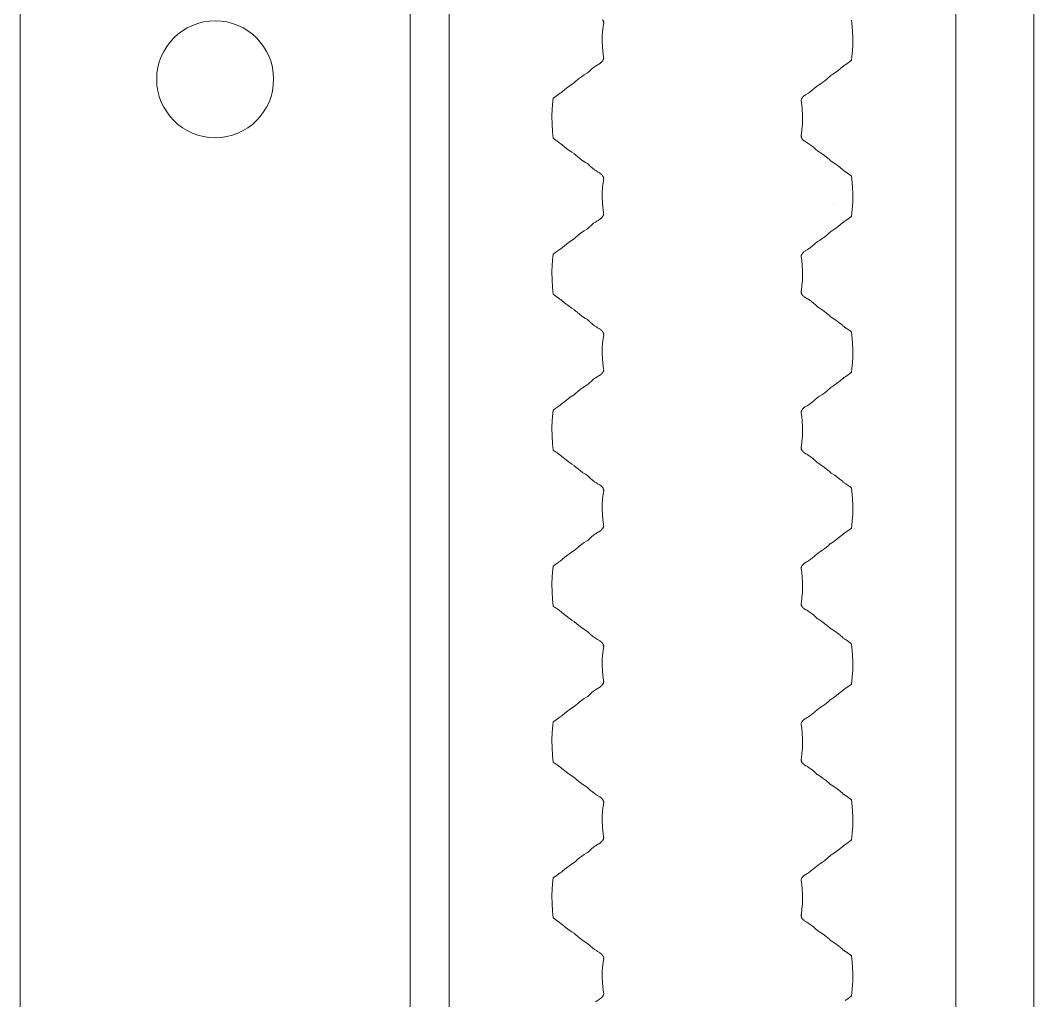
# Model space of a CAD drawing. Header units: millimetres. Extents: x 0 to 600, y -180 to 0.
# Drawn here: x 0 to 26, y -138.64 to -113.49 of the extents above; entities that cross this region are included whole.
import ezdxf

# ---------------------------------------------------------------- set-up
doc = ezdxf.new("R2010")
doc.units = ezdxf.units.MM
doc.layers.get('0').update_dxf_attribs({"linetype": 'CONTINUOUS', "lineweight": 0})
for name, color, linetype, lineweight in [('layer1', 6, 'CONTINUOUS', 0), ('layer2', 4, 'CONTINUOUS', 0), ('layer3', 2, 'CONTINUOUS', 0), ('layer4', 1, 'CONTINUOUS', 0), ('xdrills', 3, 'CONTINUOUS', 0)]:
    doc.layers.add(name, color=color, linetype=linetype, lineweight=lineweight)

# ---------------------------------------------------------------- blocks, each defined once
blk = doc.blocks.new('vline')
at = {"layer": 'layer2'}
for p, q in [((0, 0), (0, -160)), ((13, -160), (13, 0)), ((3.956, -103.492), (3.936, -103.476)), ((3.938, -103.774), (3.953, -103.647)), ((3.953, -103.647), (3.968, -103.556)), ((3.955, -103.513), (3.956, -103.492)), ((3.967, -103.524), (3.955, -103.513)), ((3.964, -103.552), (3.967, -103.524)), ((3.968, -103.556), (3.964, -103.552)), ((10.336, -103.565), (10.325, -103.487)), ((10.353, -103.757), (10.336, -103.565)), ((3.929, -104.033), (3.93, -103.903)), ((3.93, -103.903), (3.938, -103.774)), ((10.36, -103.952), (10.353, -103.757)), ((10.358, -104.147), (10.36, -103.952)), ((3.933, -104.163), (3.929, -104.033)), ((3.945, -104.291), (3.933, -104.163)), ((10.346, -104.34), (10.358, -104.147)), ((3.962, -104.417), (3.945, -104.291)), ((3.946, -104.506), (3.963, -104.493)), ((3.947, -104.525), (3.946, -104.506)), ((3.96, -104.469), (3.968, -104.461)), ((3.963, -104.493), (3.96, -104.469)), ((3.965, -104.429), (3.962, -104.417)), ((3.964, -104.43), (3.965, -104.429)), ((3.968, -104.461), (3.964, -104.43)), ((10.228, -104.587), (10.326, -104.514)), ((10.326, -104.514), (10.346, -104.34)), ((3.591, -104.798), (3.654, -104.742)), ((3.654, -104.742), (3.71, -104.696)), ((3.71, -104.696), (3.758, -104.662)), ((3.758, -104.662), (3.797, -104.636)), ((3.797, -104.636), (3.825, -104.62)), ((3.825, -104.62), (3.843, -104.611)), ((3.843, -104.609), (3.887, -104.584)), ((3.843, -104.611), (3.843, -104.609)), ((3.887, -104.584), (3.888, -104.577)), ((3.888, -104.577), (3.922, -104.555)), ((3.922, -104.543), (3.947, -104.525)), ((3.922, -104.555), (3.922, -104.543)), ((9.94, -104.808), (10.038, -104.732)), ((10.038, -104.732), (10.103, -104.677)), ((10.103, -104.677), (10.111, -104.672)), ((10.111, -104.672), (10.13, -104.654)), ((10.13, -104.654), (10.157, -104.638)), ((10.157, -104.638), (10.164, -104.63)), ((10.164, -104.63), (10.228, -104.587)), ((3.242, -105.062), (3.324, -104.992)), ((3.324, -104.992), (3.399, -104.934)), ((3.399, -104.934), (3.467, -104.887)), ((3.467, -104.887), (3.525, -104.851)), ((3.525, -104.851), (3.542, -104.842)), ((3.542, -104.842), (3.546, -104.838)), ((3.546, -104.838), (3.557, -104.831)), ((3.557, -104.831), (3.591, -104.798)), ((9.566, -105.092), (9.637, -105.04)), ((9.637, -105.04), (9.716, -104.976)), ((9.716, -104.976), (9.786, -104.913)), ((9.786, -104.913), (9.789, -104.911)), ((9.789, -104.911), (9.793, -104.907)), ((9.793, -104.907), (9.849, -104.872)), ((9.849, -104.872), (9.94, -104.808)), ((2.91, -105.312), (3.011, -105.229)), ((3.011, -105.229), (3.106, -105.159)), ((3.106, -105.159), (3.194, -105.101)), ((3.194, -105.101), (3.212, -105.091)), ((3.212, -105.091), (3.242, -105.062)), ((9.265, -105.323), (9.317, -105.283)), ((9.317, -105.283), (9.377, -105.233)), ((9.377, -105.233), (9.449, -105.165)), ((9.449, -105.165), (9.503, -105.133)), ((9.503, -105.133), (9.566, -105.092)), ((2.664, -105.565), (2.675, -105.487)), ((2.675, -105.487), (2.713, -105.457)), ((2.713, -105.457), (2.816, -105.384)), ((2.816, -105.384), (2.818, -105.382)), ((2.818, -105.382), (2.854, -105.359)), ((2.854, -105.359), (2.867, -105.346)), ((2.867, -105.346), (2.885, -105.336)), ((2.885, -105.336), (2.91, -105.312)), ((9.032, -105.556), (9.036, -105.552)), ((9.047, -105.647), (9.032, -105.556)), ((9.033, -105.524), (9.045, -105.513)), ((9.036, -105.552), (9.033, -105.524)), ((9.044, -105.492), (9.064, -105.476)), ((9.045, -105.513), (9.044, -105.492)), ((9.064, -105.461), (9.094, -105.441)), ((9.064, -105.476), (9.064, -105.461)), ((9.094, -105.431), (9.133, -105.407)), ((9.094, -105.441), (9.094, -105.431)), ((9.133, -105.407), (9.134, -105.404)), ((9.134, -105.404), (9.188, -105.374)), ((9.188, -105.374), (9.221, -105.353)), ((9.221, -105.353), (9.265, -105.323)), ((2.64, -105.952), (2.647, -105.757)), ((2.647, -105.757), (2.664, -105.565)), ((9.062, -105.774), (9.047, -105.647)), ((9.07, -105.903), (9.062, -105.774)), ((2.642, -106.147), (2.64, -105.952)), ((9.067, -106.163), (9.071, -106.033)), ((9.071, -106.033), (9.07, -105.903)), ((2.654, -106.34), (2.642, -106.147)), ((9.038, -106.417), (9.055, -106.291)), ((9.055, -106.291), (9.067, -106.163)), ((2.674, -106.514), (2.654, -106.34)), ((2.772, -106.587), (2.674, -106.514)), ((2.836, -106.63), (2.772, -106.587)), ((9.032, -106.461), (9.036, -106.43)), ((9.04, -106.469), (9.032, -106.461)), ((9.035, -106.429), (9.038, -106.417)), ((9.036, -106.43), (9.035, -106.429)), ((9.037, -106.493), (9.04, -106.469)), ((9.054, -106.506), (9.037, -106.493)), ((9.053, -106.525), (9.054, -106.506)), ((9.078, -106.543), (9.053, -106.525)), ((9.078, -106.555), (9.078, -106.543)), ((9.112, -106.577), (9.078, -106.555)), ((9.113, -106.584), (9.112, -106.577)), ((9.157, -106.609), (9.113, -106.584)), ((2.843, -106.638), (2.836, -106.63)), ((2.87, -106.654), (2.843, -106.638)), ((2.889, -106.672), (2.87, -106.654)), ((2.897, -106.677), (2.889, -106.672)), ((2.962, -106.732), (2.897, -106.677)), ((3.06, -106.808), (2.962, -106.732)), ((3.151, -106.872), (3.06, -106.808)), ((9.157, -106.611), (9.157, -106.609)), ((9.175, -106.62), (9.157, -106.611)), ((9.203, -106.636), (9.175, -106.62)), ((9.242, -106.662), (9.203, -106.636)), ((9.29, -106.696), (9.242, -106.662)), ((9.346, -106.742), (9.29, -106.696)), ((9.409, -106.798), (9.346, -106.742)), ((9.443, -106.831), (9.409, -106.798)), ((9.454, -106.838), (9.443, -106.831)), ((9.458, -106.842), (9.454, -106.838)), ((9.475, -106.851), (9.458, -106.842)), ((9.533, -106.887), (9.475, -106.851)), ((3.207, -106.907), (3.151, -106.872)), ((3.211, -106.911), (3.207, -106.907)), ((3.214, -106.913), (3.211, -106.911)), ((3.284, -106.976), (3.214, -106.913)), ((3.363, -107.04), (3.284, -106.976)), ((3.434, -107.092), (3.363, -107.04)), ((3.497, -107.133), (3.434, -107.092)), ((9.601, -106.934), (9.533, -106.887)), ((9.676, -106.992), (9.601, -106.934)), ((9.758, -107.062), (9.676, -106.992)), ((9.788, -107.091), (9.758, -107.062)), ((9.806, -107.101), (9.788, -107.091)), ((9.894, -107.159), (9.806, -107.101)), ((3.551, -107.165), (3.497, -107.133)), ((3.623, -107.233), (3.551, -107.165)), ((3.683, -107.283), (3.623, -107.233)), ((3.735, -107.323), (3.683, -107.283)), ((3.779, -107.353), (3.735, -107.323)), ((3.812, -107.374), (3.779, -107.353)), ((3.866, -107.404), (3.812, -107.374)), ((9.989, -107.229), (9.894, -107.159)), ((10.09, -107.312), (9.989, -107.229)), ((10.115, -107.336), (10.09, -107.312)), ((10.133, -107.346), (10.115, -107.336)), ((10.146, -107.359), (10.133, -107.346)), ((10.182, -107.382), (10.146, -107.359)), ((3.867, -107.407), (3.866, -107.404)), ((3.906, -107.431), (3.867, -107.407)), ((3.906, -107.441), (3.906, -107.431)), ((3.936, -107.461), (3.906, -107.441)), ((3.936, -107.476), (3.936, -107.461)), ((3.956, -107.492), (3.936, -107.476)), ((3.953, -107.647), (3.968, -107.556)), ((3.955, -107.513), (3.956, -107.492)), ((3.967, -107.524), (3.955, -107.513)), ((3.964, -107.552), (3.967, -107.524)), ((3.968, -107.556), (3.964, -107.552)), ((10.184, -107.384), (10.182, -107.382)), ((10.287, -107.457), (10.184, -107.384)), ((10.325, -107.487), (10.287, -107.457)), ((10.336, -107.565), (10.325, -107.487)), ((10.353, -107.757), (10.336, -107.565)), ((3.93, -107.903), (3.938, -107.774)), ((3.938, -107.774), (3.953, -107.647)), ((10.36, -107.952), (10.353, -107.757)), ((3.929, -108.033), (3.93, -107.903)), ((3.933, -108.163), (3.929, -108.033)), ((10.346, -108.34), (10.358, -108.147)), ((10.358, -108.147), (10.36, -107.952)), ((3.945, -108.291), (3.933, -108.163)), ((3.962, -108.417), (3.945, -108.291)), ((3.965, -108.429), (3.962, -108.417)), ((9.88, -108.22), (9.88, -108.22)), ((10.326, -108.514), (10.346, -108.34)), ((3.71, -108.696), (3.758, -108.662)), ((3.758, -108.662), (3.797, -108.636)), ((3.797, -108.636), (3.825, -108.62)), ((3.825, -108.62), (3.843, -108.611)), ((3.843, -108.609), (3.887, -108.584)), ((3.843, -108.611), (3.843, -108.609)), ((3.887, -108.584), (3.888, -108.577)), ((3.888, -108.577), (3.922, -108.555)), ((3.922, -108.543), (3.947, -108.525)), ((3.922, -108.555), (3.922, -108.543)), ((3.946, -108.506), (3.963, -108.493)), ((3.947, -108.525), (3.946, -108.506)), ((3.96, -108.469), (3.968, -108.461)), ((3.963, -108.493), (3.96, -108.469)), ((3.964, -108.43), (3.965, -108.429)), ((3.968, -108.461), (3.964, -108.43)), ((10.038, -108.732), (10.103, -108.677)), ((10.103, -108.677), (10.111, -108.672)), ((10.111, -108.672), (10.13, -108.654)), ((10.13, -108.654), (10.157, -108.638)), ((10.157, -108.638), (10.164, -108.63)), ((10.164, -108.63), (10.228, -108.587)), ((10.228, -108.587), (10.326, -108.514)), ((3.324, -108.992), (3.399, -108.934)), ((3.399, -108.934), (3.467, -108.887)), ((3.467, -108.887), (3.525, -108.851)), ((3.525, -108.851), (3.542, -108.842)), ((3.542, -108.842), (3.546, -108.838)), ((3.546, -108.838), (3.557, -108.831)), ((3.557, -108.831), (3.591, -108.798)), ((3.591, -108.798), (3.654, -108.742)), ((3.654, -108.742), (3.71, -108.696)), ((9.716, -108.976), (9.786, -108.913)), ((9.786, -108.913), (9.789, -108.911)), ((9.789, -108.911), (9.793, -108.907)), ((9.793, -108.907), (9.849, -108.872)), ((9.849, -108.872), (9.94, -108.808)), ((9.94, -108.808), (10.038, -108.732)), ((3.011, -109.229), (3.106, -109.159)), ((3.106, -109.159), (3.194, -109.101)), ((3.194, -109.101), (3.212, -109.091)), ((3.212, -109.091), (3.242, -109.062)), ((3.242, -109.062), (3.324, -108.992)), ((9.377, -109.233), (9.449, -109.165)), ((9.449, -109.165), (9.503, -109.133)), ((9.503, -109.133), (9.566, -109.092)), ((9.566, -109.092), (9.637, -109.04)), ((9.637, -109.04), (9.716, -108.976)), ((2.675, -109.487), (2.713, -109.457)), ((2.713, -109.457), (2.816, -109.384)), ((2.72, -109.453), (2.72, -109.453)), ((2.816, -109.384), (2.818, -109.382)), ((2.818, -109.382), (2.854, -109.359)), ((2.854, -109.359), (2.867, -109.346)), ((2.867, -109.346), (2.885, -109.336)), ((2.885, -109.336), (2.91, -109.312)), ((2.91, -109.312), (3.011, -109.229)), ((9.064, -109.461), (9.094, -109.441)), ((9.094, -109.431), (9.133, -109.407)), ((9.094, -109.441), (9.094, -109.431)), ((9.133, -109.407), (9.134, -109.404)), ((9.134, -109.404), (9.188, -109.374)), ((9.188, -109.374), (9.221, -109.353)), ((9.221, -109.353), (9.265, -109.323)), ((9.265, -109.323), (9.317, -109.283)), ((9.317, -109.283), (9.377, -109.233)), ((2.647, -109.757), (2.664, -109.565)), ((2.664, -109.565), (2.675, -109.487)), ((9.032, -109.556), (9.036, -109.552)), ((9.047, -109.647), (9.032, -109.556)), ((9.033, -109.524), (9.045, -109.513)), ((9.036, -109.552), (9.033, -109.524)), ((9.044, -109.492), (9.064, -109.476)), ((9.045, -109.513), (9.044, -109.492)), ((9.062, -109.774), (9.047, -109.647)), ((9.064, -109.476), (9.064, -109.461)), ((2.64, -109.952), (2.647, -109.757)), ((2.642, -110.147), (2.64, -109.952)), ((9.07, -109.903), (9.062, -109.774)), ((9.071, -110.033), (9.07, -109.903)), ((2.654, -110.34), (2.642, -110.147)), ((9.055, -110.291), (9.067, -110.163)), ((9.067, -110.163), (9.071, -110.033)), ((2.674, -110.514), (2.654, -110.34)), ((9.032, -110.461), (9.036, -110.43)), ((9.04, -110.469), (9.032, -110.461)), ((9.035, -110.429), (9.038, -110.417)), ((9.036, -110.43), (9.035, -110.429)), ((9.037, -110.493), (9.04, -110.469)), ((9.054, -110.506), (9.037, -110.493)), ((9.038, -110.417), (9.055, -110.291)), ((2.772, -110.587), (2.674, -110.514)), ((2.836, -110.63), (2.772, -110.587)), ((2.843, -110.638), (2.836, -110.63)), ((2.87, -110.654), (2.843, -110.638)), ((2.889, -110.672), (2.87, -110.654)), ((2.897, -110.677), (2.889, -110.672)), ((2.962, -110.732), (2.897, -110.677)), ((3.06, -110.808), (2.962, -110.732)), ((9.053, -110.525), (9.054, -110.506)), ((9.078, -110.543), (9.053, -110.525)), ((9.078, -110.555), (9.078, -110.543)), ((9.112, -110.577), (9.078, -110.555)), ((9.113, -110.584), (9.112, -110.577)), ((9.157, -110.609), (9.113, -110.584)), ((9.157, -110.611), (9.157, -110.609)), ((9.175, -110.62), (9.157, -110.611)), ((9.203, -110.636), (9.175, -110.62)), ((9.242, -110.662), (9.203, -110.636)), ((9.29, -110.696), (9.242, -110.662)), ((9.346, -110.742), (9.29, -110.696)), ((9.409, -110.798), (9.346, -110.742)), ((3.151, -110.872), (3.06, -110.808)), ((3.207, -110.907), (3.151, -110.872)), ((3.211, -110.911), (3.207, -110.907)), ((3.214, -110.913), (3.211, -110.911)), ((3.284, -110.976), (3.214, -110.913)), ((3.363, -111.04), (3.284, -110.976)), ((9.443, -110.831), (9.409, -110.798)), ((9.454, -110.838), (9.443, -110.831)), ((9.458, -110.842), (9.454, -110.838)), ((9.475, -110.851), (9.458, -110.842)), ((9.533, -110.887), (9.475, -110.851)), ((9.601, -110.934), (9.533, -110.887)), ((9.676, -110.992), (9.601, -110.934)), ((9.758, -111.062), (9.676, -110.992)), ((3.434, -111.092), (3.363, -111.04)), ((3.497, -111.133), (3.434, -111.092)), ((3.551, -111.165), (3.497, -111.133)), ((3.623, -111.233), (3.551, -111.165)), ((3.683, -111.283), (3.623, -111.233)), ((9.788, -111.091), (9.758, -111.062)), ((9.806, -111.101), (9.788, -111.091)), ((9.894, -111.159), (9.806, -111.101)), ((9.989, -111.229), (9.894, -111.159)), ((10.09, -111.312), (9.989, -111.229)), ((3.735, -111.323), (3.683, -111.283)), ((3.779, -111.353), (3.735, -111.323)), ((3.812, -111.374), (3.779, -111.353)), ((3.866, -111.404), (3.812, -111.374)), ((3.867, -111.407), (3.866, -111.404)), ((3.906, -111.431), (3.867, -111.407)), ((3.906, -111.441), (3.906, -111.431)), ((3.936, -111.461), (3.906, -111.441)), ((3.936, -111.476), (3.936, -111.461)), ((3.956, -111.492), (3.936, -111.476)), ((3.955, -111.513), (3.956, -111.492)), ((3.967, -111.524), (3.955, -111.513)), ((3.964, -111.552), (3.967, -111.524)), ((10.115, -111.336), (10.09, -111.312)), ((10.133, -111.346), (10.115, -111.336)), ((10.146, -111.359), (10.133, -111.346)), ((10.182, -111.382), (10.146, -111.359)), ((10.184, -111.384), (10.182, -111.382)), ((10.287, -111.457), (10.184, -111.384)), ((10.325, -111.487), (10.287, -111.457)), ((10.336, -111.565), (10.325, -111.487)), ((3.93, -111.903), (3.938, -111.774)), ((3.938, -111.774), (3.953, -111.647)), ((3.953, -111.647), (3.968, -111.556)), ((3.968, -111.556), (3.964, -111.552)), ((10.353, -111.757), (10.336, -111.565)), ((10.36, -111.952), (10.353, -111.757)), ((3.929, -112.033), (3.93, -111.903)), ((3.933, -112.163), (3.929, -112.033)), ((10.358, -112.147), (10.36, -111.952)), ((3.945, -112.291), (3.933, -112.163)), ((3.962, -112.417), (3.945, -112.291)), ((10.346, -112.34), (10.358, -112.147)), ((3.887, -112.584), (3.888, -112.577)), ((3.888, -112.577), (3.922, -112.555)), ((3.922, -112.543), (3.947, -112.525)), ((3.922, -112.555), (3.922, -112.543)), ((3.946, -112.506), (3.963, -112.493)), ((3.947, -112.525), (3.946, -112.506)), ((3.96, -112.469), (3.968, -112.461)), ((3.963, -112.493), (3.96, -112.469)), ((3.965, -112.429), (3.962, -112.417)), ((3.964, -112.43), (3.965, -112.429)), ((3.968, -112.461), (3.964, -112.43)), ((10.228, -112.587), (10.326, -112.514)), ((10.326, -112.514), (10.346, -112.34)), ((3.542, -112.842), (3.546, -112.838)), ((3.546, -112.838), (3.557, -112.831)), ((3.557, -112.831), (3.591, -112.798)), ((3.591, -112.798), (3.654, -112.742)), ((3.654, -112.742), (3.71, -112.696)), ((3.71, -112.696), (3.758, -112.662)), ((3.758, -112.662), (3.797, -112.636)), ((3.797, -112.636), (3.825, -112.62)), ((3.825, -112.62), (3.843, -112.611)), ((3.843, -112.609), (3.887, -112.584)), ((3.843, -112.611), (3.843, -112.609)), ((9.849, -112.872), (9.94, -112.808)), ((9.94, -112.808), (10.038, -112.732)), ((10.038, -112.732), (10.103, -112.677)), ((10.103, -112.677), (10.111, -112.672)), ((10.111, -112.672), (10.13, -112.654)), ((10.13, -112.654), (10.157, -112.638)), ((10.157, -112.638), (10.164, -112.63)), ((10.164, -112.63), (10.228, -112.587)), ((3.194, -113.101), (3.212, -113.091)), ((3.212, -113.091), (3.242, -113.062)), ((3.242, -113.062), (3.324, -112.992)), ((3.324, -112.992), (3.399, -112.934)), ((3.399, -112.934), (3.467, -112.887)), ((3.467, -112.887), (3.525, -112.851)), ((3.525, -112.851), (3.542, -112.842)), ((9.503, -113.133), (9.566, -113.092)), ((9.566, -113.092), (9.637, -113.04)), ((9.637, -113.04), (9.716, -112.976)), ((9.716, -112.976), (9.786, -112.913)), ((9.786, -112.913), (9.789, -112.911)), ((9.789, -112.911), (9.793, -112.907)), ((9.793, -112.907), (9.849, -112.872)), ((2.818, -113.382), (2.854, -113.359)), ((2.854, -113.359), (2.867, -113.346)), ((2.867, -113.346), (2.885, -113.336)), ((2.885, -113.336), (2.91, -113.312)), ((2.91, -113.312), (3.011, -113.229)), ((3.011, -113.229), (3.106, -113.159)), ((3.106, -113.159), (3.194, -113.101)), ((9.188, -113.374), (9.221, -113.353)), ((9.221, -113.353), (9.265, -113.323)), ((9.265, -113.323), (9.317, -113.283)), ((9.317, -113.283), (9.377, -113.233)), ((9.377, -113.233), (9.449, -113.165)), ((9.449, -113.165), (9.503, -113.133)), ((2.647, -113.757), (2.664, -113.565)), ((2.664, -113.565), (2.675, -113.487)), ((2.675, -113.487), (2.713, -113.457)), ((2.713, -113.457), (2.816, -113.384)), ((2.816, -113.384), (2.818, -113.382)), ((9.032, -113.556), (9.036, -113.552)), ((9.047, -113.647), (9.032, -113.556)), ((9.033, -113.524), (9.045, -113.513)), ((9.036, -113.552), (9.033, -113.524)), ((9.044, -113.492), (9.064, -113.476)), ((9.045, -113.513), (9.044, -113.492)), ((9.064, -113.461), (9.094, -113.441)), ((9.064, -113.476), (9.064, -113.461)), ((9.094, -113.431), (9.133, -113.407)), ((9.094, -113.441), (9.094, -113.431)), ((9.133, -113.407), (9.134, -113.404)), ((9.134, -113.404), (9.188, -113.374)), ((2.64, -113.952), (2.647, -113.757)), ((9.062, -113.774), (9.047, -113.647)), ((9.07, -113.903), (9.062, -113.774)), ((2.642, -114.147), (2.64, -113.952)), ((9.067, -114.163), (9.071, -114.033)), ((9.071, -114.033), (9.07, -113.903)), ((2.654, -114.34), (2.642, -114.147)), ((2.674, -114.514), (2.654, -114.34)), ((9.038, -114.417), (9.055, -114.291)), ((9.055, -114.291), (9.067, -114.163)), ((2.772, -114.587), (2.674, -114.514)), ((2.836, -114.63), (2.772, -114.587)), ((2.843, -114.638), (2.836, -114.63)), ((2.87, -114.654), (2.843, -114.638)), ((2.889, -114.672), (2.87, -114.654)), ((9.032, -114.461), (9.036, -114.43)), ((9.04, -114.469), (9.032, -114.461)), ((9.035, -114.429), (9.038, -114.417)), ((9.036, -114.43), (9.035, -114.429)), ((9.037, -114.493), (9.04, -114.469)), ((9.054, -114.506), (9.037, -114.493)), ((9.053, -114.525), (9.054, -114.506)), ((9.078, -114.543), (9.053, -114.525)), ((9.078, -114.555), (9.078, -114.543)), ((9.112, -114.577), (9.078, -114.555)), ((9.113, -114.584), (9.112, -114.577)), ((9.157, -114.609), (9.113, -114.584)), ((9.157, -114.611), (9.157, -114.609)), ((9.175, -114.62), (9.157, -114.611)), ((9.203, -114.636), (9.175, -114.62)), ((9.242, -114.662), (9.203, -114.636)), ((2.897, -114.677), (2.889, -114.672)), ((2.962, -114.732), (2.897, -114.677)), ((3.06, -114.808), (2.962, -114.732)), ((3.151, -114.872), (3.06, -114.808)), ((3.207, -114.907), (3.151, -114.872)), ((3.211, -114.911), (3.207, -114.907)), ((3.214, -114.913), (3.211, -114.911)), ((3.284, -114.976), (3.214, -114.913)), ((9.29, -114.696), (9.242, -114.662)), ((9.346, -114.742), (9.29, -114.696)), ((9.409, -114.798), (9.346, -114.742)), ((9.443, -114.831), (9.409, -114.798)), ((9.454, -114.838), (9.443, -114.831)), ((9.458, -114.842), (9.454, -114.838)), ((9.475, -114.851), (9.458, -114.842)), ((9.533, -114.887), (9.475, -114.851)), ((9.601, -114.934), (9.533, -114.887)), ((3.363, -115.04), (3.284, -114.976)), ((3.434, -115.092), (3.363, -115.04)), ((3.497, -115.133), (3.434, -115.092)), ((3.551, -115.165), (3.497, -115.133)), ((3.623, -115.233), (3.551, -115.165)), ((9.676, -114.992), (9.601, -114.934)), ((9.758, -115.062), (9.676, -114.992)), ((9.788, -115.091), (9.758, -115.062)), ((9.806, -115.101), (9.788, -115.091)), ((9.894, -115.159), (9.806, -115.101)), ((9.989, -115.229), (9.894, -115.159)), ((3.683, -115.283), (3.623, -115.233)), ((3.735, -115.323), (3.683, -115.283)), ((3.779, -115.353), (3.735, -115.323)), ((3.812, -115.374), (3.779, -115.353)), ((3.866, -115.404), (3.812, -115.374)), ((3.867, -115.407), (3.866, -115.404)), ((3.906, -115.431), (3.867, -115.407)), ((3.906, -115.441), (3.906, -115.431)), ((10.09, -115.312), (9.989, -115.229)), ((10.115, -115.336), (10.09, -115.312)), ((10.133, -115.346), (10.115, -115.336)), ((10.146, -115.359), (10.133, -115.346)), ((10.182, -115.382), (10.146, -115.359)), ((10.184, -115.384), (10.182, -115.382)), ((10.287, -115.457), (10.184, -115.384)), ((3.936, -115.461), (3.906, -115.441)), ((3.936, -115.476), (3.936, -115.461)), ((3.956, -115.492), (3.936, -115.476)), ((3.938, -115.774), (3.953, -115.647)), ((3.953, -115.647), (3.968, -115.556)), ((3.955, -115.513), (3.956, -115.492)), ((3.967, -115.524), (3.955, -115.513)), ((3.964, -115.552), (3.967, -115.524)), ((3.968, -115.556), (3.964, -115.552)), ((10.325, -115.487), (10.287, -115.457)), ((10.336, -115.565), (10.325, -115.487)), ((10.353, -115.757), (10.336, -115.565)), ((3.929, -116.033), (3.93, -115.903)), ((3.93, -115.903), (3.938, -115.774)), ((10.36, -115.952), (10.353, -115.757)), ((10.358, -116.147), (10.36, -115.952)), ((3.933, -116.163), (3.929, -116.033)), ((3.945, -116.291), (3.933, -116.163)), ((10.346, -116.34), (10.358, -116.147)), ((3.962, -116.417), (3.945, -116.291)), ((3.96, -116.469), (3.968, -116.461)), ((3.963, -116.493), (3.96, -116.469)), ((3.965, -116.429), (3.962, -116.417)), ((3.964, -116.43), (3.965, -116.429)), ((3.968, -116.461), (3.964, -116.43)), ((10.326, -116.514), (10.346, -116.34)), ((3.654, -116.742), (3.71, -116.696)), ((3.71, -116.696), (3.758, -116.662)), ((3.758, -116.662), (3.797, -116.636)), ((3.797, -116.636), (3.825, -116.62)), ((3.825, -116.62), (3.843, -116.611)), ((3.843, -116.609), (3.887, -116.584)), ((3.843, -116.611), (3.843, -116.609)), ((3.887, -116.584), (3.888, -116.577)), ((3.888, -116.577), (3.922, -116.555)), ((3.922, -116.543), (3.947, -116.525)), ((3.922, -116.555), (3.922, -116.543)), ((3.946, -116.506), (3.963, -116.493)), ((3.947, -116.525), (3.946, -116.506)), ((9.94, -116.808), (10.038, -116.732)), ((10.038, -116.732), (10.103, -116.677)), ((10.103, -116.677), (10.111, -116.672)), ((10.111, -116.672), (10.13, -116.654)), ((10.13, -116.654), (10.157, -116.638)), ((10.157, -116.638), (10.164, -116.63)), ((10.164, -116.63), (10.228, -116.587)), ((10.228, -116.587), (10.326, -116.514)), ((3.242, -117.062), (3.324, -116.992)), ((3.324, -116.992), (3.399, -116.934)), ((3.399, -116.934), (3.467, -116.887)), ((3.467, -116.887), (3.525, -116.851)), ((3.525, -116.851), (3.542, -116.842)), ((3.542, -116.842), (3.546, -116.838)), ((3.546, -116.838), (3.557, -116.831)), ((3.557, -116.831), (3.591, -116.798)), ((3.591, -116.798), (3.654, -116.742)), ((9.637, -117.04), (9.716, -116.976)), ((9.716, -116.976), (9.786, -116.913)), ((9.786, -116.913), (9.789, -116.911)), ((9.789, -116.911), (9.793, -116.907)), ((9.793, -116.907), (9.849, -116.872)), ((9.849, -116.872), (9.94, -116.808)), ((2.91, -117.312), (3.011, -117.229)), ((3.011, -117.229), (3.106, -117.159)), ((3.106, -117.159), (3.194, -117.101)), ((3.194, -117.101), (3.212, -117.091)), ((3.212, -117.091), (3.242, -117.062)), ((9.317, -117.283), (9.377, -117.233)), ((9.377, -117.233), (9.449, -117.165)), ((9.449, -117.165), (9.503, -117.133)), ((9.503, -117.133), (9.566, -117.092)), ((9.566, -117.092), (9.637, -117.04)), ((2.664, -117.565), (2.675, -117.487)), ((2.675, -117.487), (2.713, -117.457)), ((2.713, -117.457), (2.816, -117.384)), ((2.816, -117.384), (2.818, -117.382)), ((2.818, -117.382), (2.854, -117.359)), ((2.854, -117.359), (2.867, -117.346)), ((2.867, -117.346), (2.885, -117.336)), ((2.885, -117.336), (2.91, -117.312)), ((9.033, -117.524), (9.045, -117.513)), ((9.044, -117.492), (9.064, -117.476)), ((9.045, -117.513), (9.044, -117.492)), ((9.064, -117.461), (9.094, -117.441)), ((9.064, -117.476), (9.064, -117.461)), ((9.094, -117.431), (9.133, -117.407)), ((9.094, -117.441), (9.094, -117.431)), ((9.133, -117.407), (9.134, -117.404)), ((9.134, -117.404), (9.188, -117.374)), ((9.188, -117.374), (9.221, -117.353)), ((9.221, -117.353), (9.265, -117.323)), ((9.265, -117.323), (9.317, -117.283)), ((2.64, -117.952), (2.647, -117.757)), ((2.647, -117.757), (2.664, -117.565)), ((9.032, -117.556), (9.036, -117.552)), ((9.047, -117.647), (9.032, -117.556)), ((9.036, -117.552), (9.033, -117.524)), ((9.062, -117.774), (9.047, -117.647)), ((9.07, -117.903), (9.062, -117.774)), ((2.642, -118.147), (2.64, -117.952)), ((9.067, -118.163), (9.071, -118.033)), ((9.071, -118.033), (9.07, -117.903)), ((2.654, -118.34), (2.642, -118.147)), ((9.038, -118.417), (9.055, -118.291)), ((9.055, -118.291), (9.067, -118.163)), ((2.674, -118.514), (2.654, -118.34)), ((2.772, -118.587), (2.674, -118.514)), ((9.032, -118.461), (9.036, -118.43)), ((9.04, -118.469), (9.032, -118.461)), ((9.035, -118.429), (9.038, -118.417)), ((9.036, -118.43), (9.035, -118.429)), ((9.037, -118.493), (9.04, -118.469)), ((9.054, -118.506), (9.037, -118.493)), ((9.053, -118.525), (9.054, -118.506)), ((9.078, -118.543), (9.053, -118.525)), ((9.078, -118.555), (9.078, -118.543)), ((9.112, -118.577), (9.078, -118.555)), ((2.836, -118.63), (2.772, -118.587)), ((2.843, -118.638), (2.836, -118.63)), ((2.87, -118.654), (2.843, -118.638)), ((2.889, -118.672), (2.87, -118.654)), ((2.897, -118.677), (2.889, -118.672)), ((2.962, -118.732), (2.897, -118.677)), ((3.06, -118.808), (2.962, -118.732)), ((3.151, -118.872), (3.06, -118.808)), ((9.113, -118.584), (9.112, -118.577)), ((9.157, -118.609), (9.113, -118.584)), ((9.157, -118.611), (9.157, -118.609)), ((9.175, -118.62), (9.157, -118.611)), ((9.203, -118.636), (9.175, -118.62)), ((9.242, -118.662), (9.203, -118.636)), ((9.29, -118.696), (9.242, -118.662)), ((9.346, -118.742), (9.29, -118.696)), ((9.409, -118.798), (9.346, -118.742)), ((9.443, -118.831), (9.409, -118.798)), ((3.207, -118.907), (3.151, -118.872)), ((3.211, -118.911), (3.207, -118.907)), ((3.214, -118.913), (3.211, -118.911)), ((3.284, -118.976), (3.214, -118.913)), ((3.363, -119.04), (3.284, -118.976)), ((3.434, -119.092), (3.363, -119.04)), ((9.454, -118.838), (9.443, -118.831)), ((9.458, -118.842), (9.454, -118.838)), ((9.475, -118.851), (9.458, -118.842)), ((9.533, -118.887), (9.475, -118.851)), ((9.601, -118.934), (9.533, -118.887)), ((9.676, -118.992), (9.601, -118.934)), ((9.758, -119.062), (9.676, -118.992)), ((9.788, -119.091), (9.758, -119.062)), ((3.497, -119.133), (3.434, -119.092)), ((3.551, -119.165), (3.497, -119.133)), ((3.623, -119.233), (3.551, -119.165)), ((3.683, -119.283), (3.623, -119.233)), ((3.735, -119.323), (3.683, -119.283)), ((3.779, -119.353), (3.735, -119.323)), ((9.806, -119.101), (9.788, -119.091)), ((9.894, -119.159), (9.806, -119.101)), ((9.989, -119.229), (9.894, -119.159)), ((10.09, -119.312), (9.989, -119.229)), ((10.115, -119.336), (10.09, -119.312)), ((10.133, -119.346), (10.115, -119.336)), ((3.812, -119.374), (3.779, -119.353)), ((3.866, -119.404), (3.812, -119.374)), ((3.867, -119.407), (3.866, -119.404)), ((3.906, -119.431), (3.867, -119.407)), ((3.906, -119.441), (3.906, -119.431)), ((3.936, -119.461), (3.906, -119.441)), ((3.936, -119.476), (3.936, -119.461)), ((3.956, -119.492), (3.936, -119.476)), ((3.953, -119.647), (3.968, -119.556)), ((3.955, -119.513), (3.956, -119.492)), ((3.967, -119.524), (3.955, -119.513)), ((3.964, -119.552), (3.967, -119.524)), ((3.968, -119.556), (3.964, -119.552)), ((10.146, -119.359), (10.133, -119.346)), ((10.182, -119.382), (10.146, -119.359)), ((10.184, -119.384), (10.182, -119.382)), ((10.287, -119.457), (10.184, -119.384)), ((10.325, -119.487), (10.287, -119.457)), ((10.336, -119.565), (10.325, -119.487)), ((10.353, -119.757), (10.336, -119.565)), ((3.93, -119.903), (3.938, -119.774)), ((3.938, -119.774), (3.953, -119.647)), ((10.36, -119.952), (10.353, -119.757)), ((3.929, -120.033), (3.93, -119.903)), ((3.933, -120.163), (3.929, -120.033)), ((10.358, -120.147), (10.36, -119.952)), ((3.945, -120.291), (3.933, -120.163)), ((3.962, -120.417), (3.945, -120.291)), ((10.326, -120.514), (10.346, -120.34)), ((10.346, -120.34), (10.358, -120.147)), ((3.758, -120.662), (3.797, -120.636)), ((3.797, -120.636), (3.825, -120.62)), ((3.825, -120.62), (3.843, -120.611)), ((3.843, -120.609), (3.887, -120.584)), ((3.843, -120.611), (3.843, -120.609)), ((3.887, -120.584), (3.888, -120.577)), ((3.888, -120.577), (3.922, -120.555)), ((3.922, -120.543), (3.947, -120.525)), ((3.922, -120.555), (3.922, -120.543)), ((3.946, -120.506), (3.963, -120.493)), ((3.947, -120.525), (3.946, -120.506)), ((3.96, -120.469), (3.968, -120.461)), ((3.963, -120.493), (3.96, -120.469)), ((3.965, -120.429), (3.962, -120.417)), ((3.964, -120.43), (3.965, -120.429)), ((3.968, -120.461), (3.964, -120.43)), ((10.13, -120.654), (10.157, -120.638)), ((10.157, -120.638), (10.164, -120.63)), ((10.164, -120.63), (10.228, -120.587)), ((10.228, -120.587), (10.326, -120.514)), ((3.399, -120.934), (3.467, -120.887)), ((3.467, -120.887), (3.525, -120.851)), ((3.525, -120.851), (3.542, -120.842)), ((3.542, -120.842), (3.546, -120.838)), ((3.546, -120.838), (3.557, -120.831)), ((3.557, -120.831), (3.591, -120.798)), ((3.591, -120.798), (3.654, -120.742)), ((3.654, -120.742), (3.71, -120.696)), ((3.71, -120.696), (3.758, -120.662)), ((9.793, -120.907), (9.849, -120.872)), ((9.849, -120.872), (9.94, -120.808)), ((9.94, -120.808), (10.038, -120.732)), ((10.038, -120.732), (10.103, -120.677)), ((10.103, -120.677), (10.111, -120.672)), ((10.111, -120.672), (10.13, -120.654)), ((3.011, -121.229), (3.106, -121.159)), ((3.106, -121.159), (3.194, -121.101)), ((3.194, -121.101), (3.212, -121.091)), ((3.212, -121.091), (3.242, -121.062)), ((3.242, -121.062), (3.324, -120.992)), ((3.324, -120.992), (3.399, -120.934)), ((9.449, -121.165), (9.503, -121.133)), ((9.503, -121.133), (9.566, -121.092)), ((9.566, -121.092), (9.637, -121.04)), ((9.637, -121.04), (9.716, -120.976)), ((9.716, -120.976), (9.786, -120.913)), ((9.786, -120.913), (9.789, -120.911)), ((9.789, -120.911), (9.793, -120.907)), ((2.713, -121.457), (2.816, -121.384)), ((2.816, -121.384), (2.818, -121.382)), ((2.818, -121.382), (2.854, -121.359)), ((2.854, -121.359), (2.867, -121.346)), ((2.867, -121.346), (2.885, -121.336)), ((2.885, -121.336), (2.91, -121.312)), ((2.91, -121.312), (3.011, -121.229)), ((9.094, -121.431), (9.133, -121.407)), ((9.133, -121.407), (9.134, -121.404)), ((9.134, -121.404), (9.188, -121.374)), ((9.188, -121.374), (9.221, -121.353)), ((9.221, -121.353), (9.265, -121.323)), ((9.265, -121.323), (9.317, -121.283)), ((9.317, -121.283), (9.377, -121.233)), ((9.377, -121.233), (9.449, -121.165)), ((2.647, -121.757), (2.664, -121.565)), ((2.664, -121.565), (2.675, -121.487)), ((2.675, -121.487), (2.713, -121.457)), ((9.032, -121.556), (9.036, -121.552)), ((9.047, -121.647), (9.032, -121.556)), ((9.033, -121.524), (9.045, -121.513)), ((9.036, -121.552), (9.033, -121.524)), ((9.044, -121.492), (9.064, -121.476)), ((9.045, -121.513), (9.044, -121.492)), ((9.062, -121.774), (9.047, -121.647)), ((9.064, -121.461), (9.094, -121.441)), ((9.064, -121.476), (9.064, -121.461)), ((9.094, -121.441), (9.094, -121.431)), ((2.64, -121.952), (2.647, -121.757)), ((9.07, -121.903), (9.062, -121.774)), ((9.071, -122.033), (9.07, -121.903)), ((2.642, -122.147), (2.64, -121.952)), ((2.654, -122.34), (2.642, -122.147)), ((9.055, -122.291), (9.067, -122.163)), ((9.067, -122.163), (9.071, -122.033)), ((2.674, -122.514), (2.654, -122.34)), ((9.032, -122.461), (9.036, -122.43)), ((9.035, -122.429), (9.038, -122.417)), ((9.036, -122.43), (9.035, -122.429)), ((9.038, -122.417), (9.055, -122.291)), ((2.772, -122.587), (2.674, -122.514)), ((2.836, -122.63), (2.772, -122.587)), ((2.843, -122.638), (2.836, -122.63)), ((2.87, -122.654), (2.843, -122.638)), ((2.889, -122.672), (2.87, -122.654)), ((2.897, -122.677), (2.889, -122.672)), ((2.962, -122.732), (2.897, -122.677)), ((9.04, -122.469), (9.032, -122.461)), ((9.037, -122.493), (9.04, -122.469)), ((9.054, -122.506), (9.037, -122.493)), ((9.053, -122.525), (9.054, -122.506)), ((9.078, -122.543), (9.053, -122.525)), ((9.078, -122.555), (9.078, -122.543)), ((9.112, -122.577), (9.078, -122.555)), ((9.113, -122.584), (9.112, -122.577)), ((9.157, -122.609), (9.113, -122.584)), ((9.157, -122.611), (9.157, -122.609)), ((9.175, -122.62), (9.157, -122.611)), ((9.203, -122.636), (9.175, -122.62)), ((9.242, -122.662), (9.203, -122.636)), ((9.29, -122.696), (9.242, -122.662)), ((9.346, -122.742), (9.29, -122.696)), ((3.06, -122.808), (2.962, -122.732)), ((3.151, -122.872), (3.06, -122.808)), ((3.207, -122.907), (3.151, -122.872)), ((3.211, -122.911), (3.207, -122.907)), ((3.214, -122.913), (3.211, -122.911)), ((3.284, -122.976), (3.214, -122.913)), ((3.363, -123.04), (3.284, -122.976)), ((9.409, -122.798), (9.346, -122.742)), ((9.443, -122.831), (9.409, -122.798)), ((9.454, -122.838), (9.443, -122.831)), ((9.458, -122.842), (9.454, -122.838)), ((9.475, -122.851), (9.458, -122.842)), ((9.533, -122.887), (9.475, -122.851)), ((9.601, -122.934), (9.533, -122.887)), ((9.676, -122.992), (9.601, -122.934)), ((3.434, -123.092), (3.363, -123.04)), ((3.497, -123.133), (3.434, -123.092)), ((3.551, -123.165), (3.497, -123.133)), ((3.623, -123.233), (3.551, -123.165)), ((3.683, -123.283), (3.623, -123.233)), ((9.758, -123.062), (9.676, -122.992)), ((9.788, -123.091), (9.758, -123.062)), ((9.806, -123.101), (9.788, -123.091)), ((9.894, -123.159), (9.806, -123.101)), ((9.989, -123.229), (9.894, -123.159)), ((10.09, -123.312), (9.989, -123.229)), ((3.735, -123.323), (3.683, -123.283)), ((3.779, -123.353), (3.735, -123.323)), ((3.812, -123.374), (3.779, -123.353)), ((3.866, -123.404), (3.812, -123.374)), ((3.867, -123.407), (3.866, -123.404)), ((3.906, -123.431), (3.867, -123.407)), ((3.906, -123.441), (3.906, -123.431)), ((3.936, -123.461), (3.906, -123.441)), ((3.936, -123.476), (3.936, -123.461)), ((3.956, -123.492), (3.936, -123.476)), ((3.955, -123.513), (3.956, -123.492)), ((10.115, -123.336), (10.09, -123.312)), ((10.133, -123.346), (10.115, -123.336)), ((10.146, -123.359), (10.133, -123.346)), ((10.182, -123.382), (10.146, -123.359)), ((10.184, -123.384), (10.182, -123.382)), ((10.287, -123.457), (10.184, -123.384)), ((10.325, -123.487), (10.287, -123.457)), ((10.336, -123.565), (10.325, -123.487)), ((3.938, -123.774), (3.953, -123.647)), ((3.953, -123.647), (3.968, -123.556)), ((3.967, -123.524), (3.955, -123.513)), ((3.964, -123.552), (3.967, -123.524)), ((3.968, -123.556), (3.964, -123.552)), ((10.353, -123.757), (10.336, -123.565)), ((10.36, -123.952), (10.353, -123.757)), ((3.929, -124.033), (3.93, -123.903)), ((3.93, -123.903), (3.938, -123.774)), ((10.358, -124.147), (10.36, -123.952)), ((3.933, -124.163), (3.929, -124.033)), ((3.945, -124.291), (3.933, -124.163)), ((10.346, -124.34), (10.358, -124.147)), ((3.922, -124.543), (3.947, -124.525)), ((3.962, -124.417), (3.945, -124.291)), ((3.946, -124.506), (3.963, -124.493)), ((3.947, -124.525), (3.946, -124.506)), ((3.96, -124.469), (3.968, -124.461)), ((3.963, -124.493), (3.96, -124.469)), ((3.965, -124.429), (3.962, -124.417)), ((3.964, -124.43), (3.965, -124.429)), ((3.968, -124.461), (3.964, -124.43)), ((10.228, -124.587), (10.326, -124.514)), ((10.326, -124.514), (10.346, -124.34)), ((3.557, -124.831), (3.591, -124.798)), ((3.591, -124.798), (3.654, -124.742)), ((3.654, -124.742), (3.71, -124.696)), ((3.71, -124.696), (3.758, -124.662)), ((3.758, -124.662), (3.797, -124.636)), ((3.797, -124.636), (3.825, -124.62)), ((3.825, -124.62), (3.843, -124.611)), ((3.843, -124.609), (3.887, -124.584)), ((3.843, -124.611), (3.843, -124.609)), ((3.887, -124.584), (3.888, -124.577)), ((3.888, -124.577), (3.922, -124.555)), ((3.922, -124.555), (3.922, -124.543)), ((9.94, -124.808), (10.038, -124.732)), ((10.038, -124.732), (10.103, -124.677)), ((10.103, -124.677), (10.111, -124.672)), ((10.111, -124.672), (10.13, -124.654)), ((10.13, -124.654), (10.157, -124.638)), ((10.157, -124.638), (10.164, -124.63)), ((10.164, -124.63), (10.228, -124.587)), ((3.242, -125.062), (3.324, -124.992)), ((3.324, -124.992), (3.399, -124.934)), ((3.399, -124.934), (3.467, -124.887)), ((3.467, -124.887), (3.525, -124.851)), ((3.525, -124.851), (3.542, -124.842)), ((3.542, -124.842), (3.546, -124.838)), ((3.546, -124.838), (3.557, -124.831)), ((9.566, -125.092), (9.637, -125.04)), ((9.637, -125.04), (9.716, -124.976)), ((9.716, -124.976), (9.786, -124.913)), ((9.786, -124.913), (9.789, -124.911)), ((9.789, -124.911), (9.793, -124.907)), ((9.793, -124.907), (9.849, -124.872)), ((9.849, -124.872), (9.94, -124.808)), ((2.885, -125.336), (2.91, -125.312)), ((2.91, -125.312), (3.011, -125.229)), ((3.011, -125.229), (3.106, -125.159)), ((3.106, -125.159), (3.194, -125.101)), ((3.194, -125.101), (3.212, -125.091)), ((3.212, -125.091), (3.242, -125.062)), ((9.265, -125.323), (9.317, -125.283)), ((9.317, -125.283), (9.377, -125.233)), ((9.377, -125.233), (9.449, -125.165)), ((9.449, -125.165), (9.503, -125.133)), ((9.503, -125.133), (9.566, -125.092)), ((2.647, -125.757), (2.664, -125.565)), ((2.664, -125.565), (2.675, -125.487)), ((2.675, -125.487), (2.713, -125.457)), ((2.713, -125.457), (2.816, -125.384)), ((2.816, -125.384), (2.818, -125.382)), ((2.818, -125.382), (2.854, -125.359)), ((2.854, -125.359), (2.867, -125.346)), ((2.867, -125.346), (2.885, -125.336)), ((9.032, -125.556), (9.036, -125.552)), ((9.047, -125.647), (9.032, -125.556)), ((9.033, -125.524), (9.045, -125.513)), ((9.036, -125.552), (9.033, -125.524)), ((9.044, -125.492), (9.064, -125.476)), ((9.045, -125.513), (9.044, -125.492)), ((9.064, -125.461), (9.094, -125.441)), ((9.064, -125.476), (9.064, -125.461)), ((9.094, -125.431), (9.133, -125.407)), ((9.094, -125.441), (9.094, -125.431)), ((9.133, -125.407), (9.134, -125.404)), ((9.134, -125.404), (9.188, -125.374)), ((9.188, -125.374), (9.221, -125.353)), ((9.221, -125.353), (9.265, -125.323)), ((2.64, -125.952), (2.647, -125.757)), ((9.062, -125.774), (9.047, -125.647)), ((9.07, -125.903), (9.062, -125.774)), ((2.642, -126.147), (2.64, -125.952)), ((9.067, -126.163), (9.071, -126.033)), ((9.071, -126.033), (9.07, -125.903)), ((2.654, -126.34), (2.642, -126.147)), ((2.674, -126.514), (2.654, -126.34)), ((9.038, -126.417), (9.055, -126.291)), ((9.055, -126.291), (9.067, -126.163)), ((2.772, -126.587), (2.674, -126.514)), ((2.836, -126.63), (2.772, -126.587)), ((9.032, -126.461), (9.036, -126.43)), ((9.04, -126.469), (9.032, -126.461)), ((9.035, -126.429), (9.038, -126.417)), ((9.036, -126.43), (9.035, -126.429)), ((9.037, -126.493), (9.04, -126.469)), ((9.054, -126.506), (9.037, -126.493)), ((9.053, -126.525), (9.054, -126.506)), ((9.078, -126.543), (9.053, -126.525)), ((9.078, -126.555), (9.078, -126.543)), ((9.112, -126.577), (9.078, -126.555)), ((9.113, -126.584), (9.112, -126.577)), ((9.157, -126.609), (9.113, -126.584)), ((9.157, -126.611), (9.157, -126.609)), ((9.175, -126.62), (9.157, -126.611)), ((2.843, -126.638), (2.836, -126.63)), ((2.87, -126.654), (2.843, -126.638)), ((2.889, -126.672), (2.87, -126.654)), ((2.897, -126.677), (2.889, -126.672)), ((2.962, -126.732), (2.897, -126.677)), ((3.06, -126.808), (2.962, -126.732)), ((3.151, -126.872), (3.06, -126.808)), ((3.207, -126.907), (3.151, -126.872)), ((9.203, -126.636), (9.175, -126.62)), ((9.242, -126.662), (9.203, -126.636)), ((9.29, -126.696), (9.242, -126.662)), ((9.346, -126.742), (9.29, -126.696)), ((9.409, -126.798), (9.346, -126.742)), ((9.443, -126.831), (9.409, -126.798)), ((9.454, -126.838), (9.443, -126.831)), ((9.458, -126.842), (9.454, -126.838)), ((9.475, -126.851), (9.458, -126.842)), ((9.533, -126.887), (9.475, -126.851)), ((3.211, -126.911), (3.207, -126.907)), ((3.214, -126.913), (3.211, -126.911)), ((3.284, -126.976), (3.214, -126.913)), ((3.363, -127.04), (3.284, -126.976)), ((3.434, -127.092), (3.363, -127.04)), ((3.497, -127.133), (3.434, -127.092)), ((3.551, -127.165), (3.497, -127.133)), ((9.601, -126.934), (9.533, -126.887)), ((9.676, -126.992), (9.601, -126.934)), ((9.758, -127.062), (9.676, -126.992)), ((9.788, -127.091), (9.758, -127.062)), ((9.806, -127.101), (9.788, -127.091)), ((9.894, -127.159), (9.806, -127.101)), ((3.623, -127.233), (3.551, -127.165)), ((3.683, -127.283), (3.623, -127.233)), ((3.735, -127.323), (3.683, -127.283)), ((3.779, -127.353), (3.735, -127.323)), ((3.812, -127.374), (3.779, -127.353)), ((3.866, -127.404), (3.812, -127.374)), ((9.989, -127.229), (9.894, -127.159)), ((10.09, -127.312), (9.989, -127.229)), ((10.115, -127.336), (10.09, -127.312)), ((10.133, -127.346), (10.115, -127.336)), ((10.146, -127.359), (10.133, -127.346)), ((10.182, -127.382), (10.146, -127.359)), ((10.184, -127.384), (10.182, -127.382)), ((10.287, -127.457), (10.184, -127.384)), ((3.867, -127.407), (3.866, -127.404)), ((3.906, -127.431), (3.867, -127.407)), ((3.906, -127.441), (3.906, -127.431)), ((3.936, -127.461), (3.906, -127.441)), ((3.936, -127.476), (3.936, -127.461)), ((3.956, -127.492), (3.936, -127.476)), ((3.938, -127.774), (3.953, -127.647)), ((3.953, -127.647), (3.968, -127.556)), ((3.955, -127.513), (3.956, -127.492)), ((3.967, -127.524), (3.955, -127.513)), ((3.964, -127.552), (3.967, -127.524)), ((3.968, -127.556), (3.964, -127.552)), ((10.325, -127.487), (10.287, -127.457)), ((10.336, -127.565), (10.325, -127.487)), ((10.353, -127.757), (10.336, -127.565)), ((3.929, -128.033), (3.93, -127.903)), ((3.93, -127.903), (3.938, -127.774)), ((10.36, -127.952), (10.353, -127.757)), ((3.933, -128.163), (3.929, -128.033)), ((3.945, -128.291), (3.933, -128.163)), ((10.346, -128.34), (10.358, -128.147)), ((10.358, -128.147), (10.36, -127.952)), ((3.962, -128.417), (3.945, -128.291)), ((3.965, -128.429), (3.962, -128.417)), ((3.964, -128.43), (3.965, -128.429)), ((3.968, -128.461), (3.964, -128.43)), ((10.326, -128.514), (10.346, -128.34)), ((3.758, -128.662), (3.797, -128.636)), ((3.797, -128.636), (3.825, -128.62)), ((3.825, -128.62), (3.843, -128.611)), ((3.843, -128.609), (3.887, -128.584)), ((3.843, -128.611), (3.843, -128.609)), ((3.887, -128.584), (3.888, -128.577)), ((3.888, -128.577), (3.922, -128.555)), ((3.922, -128.543), (3.947, -128.525)), ((3.922, -128.555), (3.922, -128.543)), ((3.946, -128.506), (3.963, -128.493)), ((3.947, -128.525), (3.946, -128.506)), ((3.96, -128.469), (3.968, -128.461)), ((3.963, -128.493), (3.96, -128.469)), ((10.164, -128.63), (10.228, -128.587)), ((10.228, -128.587), (10.326, -128.514))]:
    blk.add_line(p, q, dxfattribs=at)

msp = doc.modelspace()

# ---------------------------------------------------------------- linework, layer by layer
at = {"layer": 'layer1'}
msp.add_line((0, -180), (0, 0), dxfattribs=at)
at = {"layer": 'layer2'}
msp.add_line((0, -180), (0, 0), dxfattribs=at)
at = {"layer": 'layer3'}
msp.add_line((0, -110), (0, -180), dxfattribs=at)
at = {"layer": 'layer4'}
for p, q in [((0, -180), (0, 0)), ((10, 0), (10, -180))]:
    msp.add_line(p, q, dxfattribs=at)
at = {"layer": 'xdrills'}
msp.add_circle((5, -115), 1.5, dxfattribs=at)

# ---------------------------------------------------------------- block references
msp.add_blockref('vline', (26, -10))
at = {"layer": 'layer3'}
msp.add_blockref('vline', (11, -10), dxfattribs=at)

doc.saveas('drawing.dxf')
